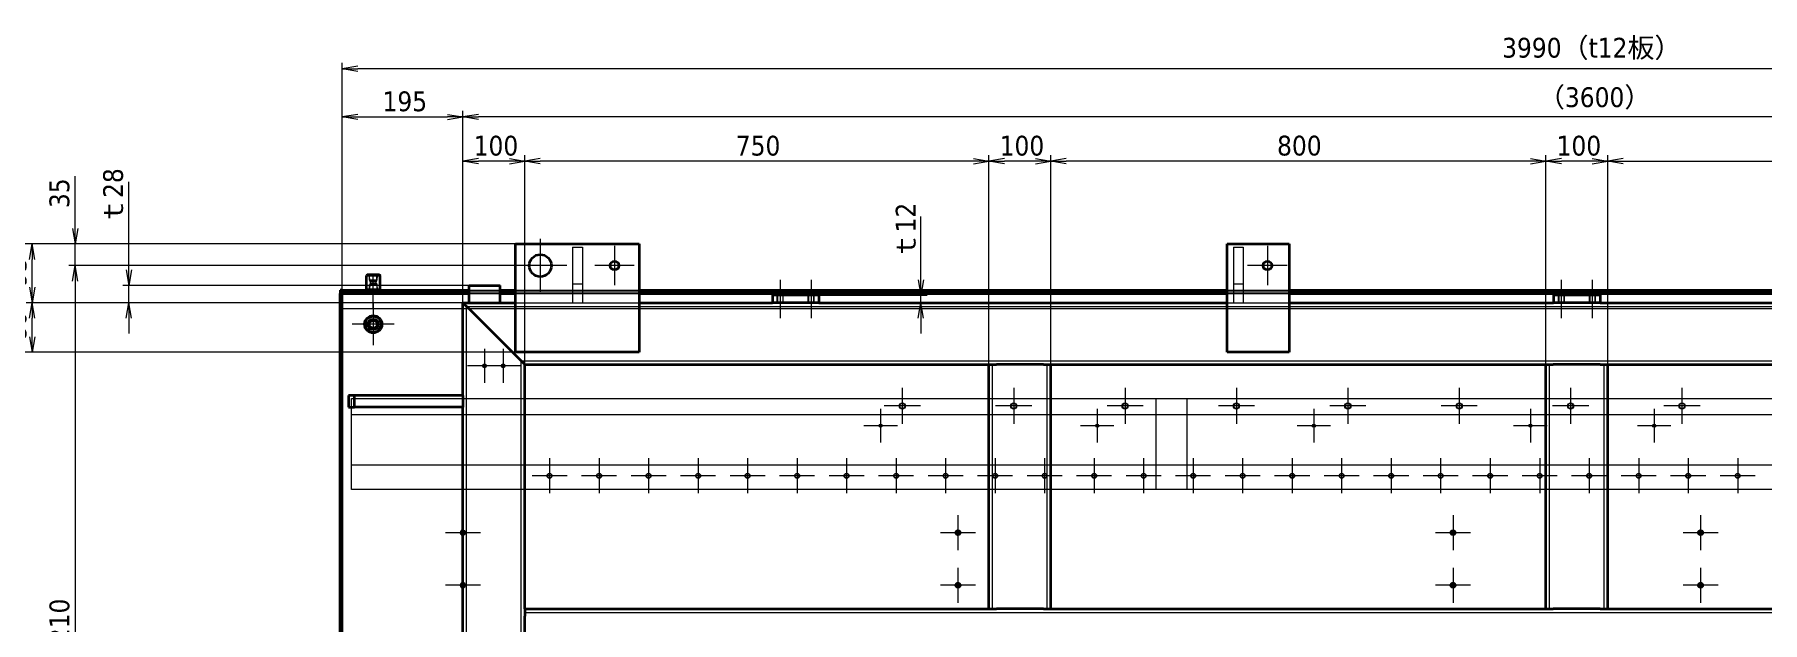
# Model space of a CAD drawing. Header units: millimetres. Extents: x -570 to 8410, y -405 to 5940.
# Drawn here: x 974 to 3766, y 1486 to 2437 of the extents above; entities that cross this region are included whole.
import ezdxf

# ---------------------------------------------------------------- set-up
doc = ezdxf.new("R2010")
doc.units = ezdxf.units.MM
doc.header["$LTSCALE"] = 10
for name, color, linetype, lineweight in [('Center Mark (ISO)', 7, 'Continuous', 5), ('Centerline (ISO)', 7, 'Continuous', 5), ('Dimension (ISO)', 7, 'Continuous', 25), ('Hidden (ISO)', 7, 'Continuous', 5), ('Visible (ISO)', 7, 'Continuous', 35), ('Visible Narrow (ISO)', 7, 'Continuous', 5)]:
    doc.layers.add(name, color=color, linetype=linetype, lineweight=lineweight)
doc.styles.add('Note Text (JIS)', font='tahoma.ttf')
doc.dimstyles.new('Default (JIS)', dxfattribs={"dimscale": 10, "dimtxt": 3.2, "dimasz": 2.5, "dimexe": 1, "dimexo": 0, "dimgap": 0.8, "dimtad": 1, "dimrnd": 1e-08, "dimdsep": 46, "dimtxsty": 'Note Text (JIS)', "dimblk": 'OPEN', "dimcen": 0.09, "dimdle": 10, "dimclrd": 7, "dimclre": 7, "dimclrt": 256, "dimadec": 0, "dimazin": 2, "dimtfac": 0.78125, "dimtmove": 0, "dimatfit": 3, "dimldrblk": 'OPEN', "dimfxl": 1, "dimtolj": 1, "dimtzin": 0, "dimlwd": 0, "dimlwe": 0, "dimarcsym": 0})

# ---------------------------------------------------------------- blocks, each defined once
blk = doc.blocks.new('_Open')
at = {"color": 0, "linetype": 'ByBlock', "lineweight": -2}
for p, q in [((-1, 0.17), (0, 0)), ((-1, -0.17), (0, 0)), ((0, 0), (-1, 0))]:
    blk.add_line(p, q, dxfattribs=at)
blk = doc.blocks.new('*D110')
at = {"layer": 'Defpoints', "color": 0, "linetype": 'Continuous', "transparency": 16777216}
for p in [(1666.5, 2303.3), (1666.5, 2002.9), (5266.5, 2002.9)]:
    blk.add_point(p, dxfattribs=at)
at = {"layer": 'Dimension (ISO)', "color": 7, "linetype": 'Continuous', "lineweight": 0, "transparency": 16777216}
for p, q in [((1666.5, 2002.9), (1666.5, 2313.3)), ((5241.5, 2303.3), (1691.5, 2303.3)), ((5266.5, 2002.9), (5266.5, 2313.3))]:
    blk.add_line(p, q, dxfattribs=at)
at = {"layer": 'Dimension (ISO)', "color": 7, "linetype": 'Continuous', "lineweight": 0, "transparency": 16777216, "xscale": 25, "yscale": 25, "zscale": 25, "rotation": 180}
blk.add_blockref('_Open', (1666.5, 2303.3), dxfattribs=at)
at = {"layer": 'Dimension (ISO)', "color": 7, "linetype": 'Continuous', "lineweight": 0, "transparency": 16777216, "xscale": 25, "yscale": 25, "zscale": 25}
blk.add_blockref('_Open', (5266.5, 2303.3), dxfattribs=at)
at = {"layer": 'Dimension (ISO)', "linetype": 'Continuous', "lineweight": 5, "transparency": 16777216, "insert": (3403.6, 2351.3), "char_height": 32, "attachment_point": 1, "style": 'Note Text (JIS)'}
blk.add_mtext('\\A1;\\fTahoma|b0|i0;（3600）', dxfattribs=at)
blk = doc.blocks.new('*D111')
at = {"layer": 'Defpoints', "color": 0, "linetype": 'Continuous', "transparency": 16777216}
for p in [(1471.5, 2381.1), (1471.5, 2017.9), (5461.5, 2017.9)]:
    blk.add_point(p, dxfattribs=at)
at = {"layer": 'Dimension (ISO)', "color": 7, "linetype": 'Continuous', "lineweight": 0, "transparency": 16777216}
for p, q in [((1471.5, 2017.9), (1471.5, 2391.1)), ((5436.5, 2381.1), (1496.5, 2381.1)), ((5461.5, 2017.9), (5461.5, 2391.1))]:
    blk.add_line(p, q, dxfattribs=at)
at = {"layer": 'Dimension (ISO)', "color": 7, "linetype": 'Continuous', "lineweight": 0, "transparency": 16777216, "xscale": 25, "yscale": 25, "zscale": 25, "rotation": 180}
blk.add_blockref('_Open', (1471.5, 2381.1), dxfattribs=at)
at = {"layer": 'Dimension (ISO)', "color": 7, "linetype": 'Continuous', "lineweight": 0, "transparency": 16777216, "xscale": 25, "yscale": 25, "zscale": 25}
blk.add_blockref('_Open', (5461.5, 2381.1), dxfattribs=at)
at = {"layer": 'Dimension (ISO)', "linetype": 'Continuous', "lineweight": 5, "transparency": 16777216, "insert": (3345.8, 2431.3), "char_height": 32, "attachment_point": 1, "style": 'Note Text (JIS)'}
blk.add_mtext('\\A1;\\fTahoma|b0|i0;3990（t12板）', dxfattribs=at)
blk = doc.blocks.new('*D112')
at = {"layer": 'Defpoints', "color": 0, "linetype": 'Continuous', "transparency": 16777216}
for p in [(1666.5, 2303.3), (1471.5, 2017.9), (1666.5, 2002.9)]:
    blk.add_point(p, dxfattribs=at)
at = {"layer": 'Dimension (ISO)', "color": 7, "linetype": 'Continuous', "lineweight": 0, "transparency": 16777216}
for p, q in [((1471.5, 2017.9), (1471.5, 2313.3)), ((1496.5, 2303.3), (1641.5, 2303.3)), ((1666.5, 2002.9), (1666.5, 2313.3))]:
    blk.add_line(p, q, dxfattribs=at)
at = {"layer": 'Dimension (ISO)', "color": 7, "linetype": 'Continuous', "lineweight": 0, "transparency": 16777216, "xscale": 25, "yscale": 25, "zscale": 25, "rotation": 180}
blk.add_blockref('_Open', (1471.5, 2303.3), dxfattribs=at)
at = {"layer": 'Dimension (ISO)', "color": 7, "linetype": 'Continuous', "lineweight": 0, "transparency": 16777216, "xscale": 25, "yscale": 25, "zscale": 25}
blk.add_blockref('_Open', (1666.5, 2303.3), dxfattribs=at)
at = {"layer": 'Dimension (ISO)', "linetype": 'Continuous', "lineweight": 5, "transparency": 16777216, "insert": (1536.5, 2344.6), "char_height": 32, "attachment_point": 1, "style": 'Note Text (JIS)'}
blk.add_mtext('\\A1;195', dxfattribs=at)
blk = doc.blocks.new('*D113')
at = {"layer": 'Defpoints', "color": 0, "linetype": 'Continuous', "transparency": 16777216}
for p in [(3416.5, 2231.6), (3416.5, 1902.9), (3516.5, 1902.9)]:
    blk.add_point(p, dxfattribs=at)
at = {"layer": 'Dimension (ISO)', "color": 7, "linetype": 'Continuous', "lineweight": 0, "transparency": 16777216}
for p, q in [((3416.5, 1902.9), (3416.5, 2241.6)), ((3516.5, 1902.9), (3516.5, 2241.6)), ((3491.5, 2231.6), (3441.5, 2231.6))]:
    blk.add_line(p, q, dxfattribs=at)
at = {"layer": 'Dimension (ISO)', "color": 7, "linetype": 'Continuous', "lineweight": 0, "transparency": 16777216, "xscale": 25, "yscale": 25, "zscale": 25, "rotation": 180}
blk.add_blockref('_Open', (3416.5, 2231.6), dxfattribs=at)
at = {"layer": 'Dimension (ISO)', "color": 7, "linetype": 'Continuous', "lineweight": 0, "transparency": 16777216, "xscale": 25, "yscale": 25, "zscale": 25}
blk.add_blockref('_Open', (3516.5, 2231.6), dxfattribs=at)
at = {"layer": 'Dimension (ISO)', "linetype": 'Continuous', "lineweight": 5, "transparency": 16777216, "insert": (3433.8, 2272.9), "char_height": 32, "attachment_point": 1, "style": 'Note Text (JIS)'}
blk.add_mtext('\\A1;100', dxfattribs=at)
blk = doc.blocks.new('*D114')
at = {"layer": 'Defpoints', "color": 0, "linetype": 'Continuous', "transparency": 16777216}
for p in [(4316.5, 2231.6), (3516.5, 1902.9), (4316.5, 1902.9)]:
    blk.add_point(p, dxfattribs=at)
at = {"layer": 'Dimension (ISO)', "color": 7, "linetype": 'Continuous', "lineweight": 0, "transparency": 16777216}
for p, q in [((3516.5, 1902.9), (3516.5, 2241.6)), ((4316.5, 1902.9), (4316.5, 2241.6)), ((3541.5, 2231.6), (4291.5, 2231.6))]:
    blk.add_line(p, q, dxfattribs=at)
at = {"layer": 'Dimension (ISO)', "color": 7, "linetype": 'Continuous', "lineweight": 0, "transparency": 16777216, "xscale": 25, "yscale": 25, "zscale": 25, "rotation": 180}
blk.add_blockref('_Open', (3516.5, 2231.6), dxfattribs=at)
at = {"layer": 'Dimension (ISO)', "color": 7, "linetype": 'Continuous', "lineweight": 0, "transparency": 16777216, "xscale": 25, "yscale": 25, "zscale": 25}
blk.add_blockref('_Open', (4316.5, 2231.6), dxfattribs=at)
at = {"layer": 'Dimension (ISO)', "linetype": 'Continuous', "lineweight": 5, "transparency": 16777216, "insert": (3882.1, 2273), "char_height": 32, "attachment_point": 1, "style": 'Note Text (JIS)'}
blk.add_mtext('\\A1;800', dxfattribs=at)
blk = doc.blocks.new('*D118')
at = {"layer": 'Defpoints', "color": 0, "linetype": 'Continuous', "transparency": 16777216}
for p in [(2616.5, 2231.6), (2616.5, 1902.9), (3416.5, 1902.9)]:
    blk.add_point(p, dxfattribs=at)
at = {"layer": 'Dimension (ISO)', "color": 7, "linetype": 'Continuous', "lineweight": 0, "transparency": 16777216}
for p, q in [((2616.5, 1902.9), (2616.5, 2241.6)), ((3416.5, 1902.9), (3416.5, 2241.6)), ((3391.5, 2231.6), (2641.5, 2231.6))]:
    blk.add_line(p, q, dxfattribs=at)
at = {"layer": 'Dimension (ISO)', "color": 7, "linetype": 'Continuous', "lineweight": 0, "transparency": 16777216, "xscale": 25, "yscale": 25, "zscale": 25, "rotation": 180}
blk.add_blockref('_Open', (2616.5, 2231.6), dxfattribs=at)
at = {"layer": 'Dimension (ISO)', "color": 7, "linetype": 'Continuous', "lineweight": 0, "transparency": 16777216, "xscale": 25, "yscale": 25, "zscale": 25}
blk.add_blockref('_Open', (3416.5, 2231.6), dxfattribs=at)
at = {"layer": 'Dimension (ISO)', "linetype": 'Continuous', "lineweight": 5, "transparency": 16777216, "insert": (2982.1, 2273), "char_height": 32, "attachment_point": 1, "style": 'Note Text (JIS)'}
blk.add_mtext('\\A1;800', dxfattribs=at)
blk = doc.blocks.new('*D119')
at = {"layer": 'Defpoints', "color": 0, "linetype": 'Continuous', "transparency": 16777216}
for p in [(2516.5, 2231.6), (2516.5, 1902.9), (2616.5, 1902.9)]:
    blk.add_point(p, dxfattribs=at)
at = {"layer": 'Dimension (ISO)', "color": 7, "linetype": 'Continuous', "lineweight": 0, "transparency": 16777216}
for p, q in [((2516.5, 1902.9), (2516.5, 2241.6)), ((2616.5, 1902.9), (2616.5, 2241.6)), ((2591.5, 2231.6), (2541.5, 2231.6))]:
    blk.add_line(p, q, dxfattribs=at)
at = {"layer": 'Dimension (ISO)', "color": 7, "linetype": 'Continuous', "lineweight": 0, "transparency": 16777216, "xscale": 25, "yscale": 25, "zscale": 25, "rotation": 180}
blk.add_blockref('_Open', (2516.5, 2231.6), dxfattribs=at)
at = {"layer": 'Dimension (ISO)', "color": 7, "linetype": 'Continuous', "lineweight": 0, "transparency": 16777216, "xscale": 25, "yscale": 25, "zscale": 25}
blk.add_blockref('_Open', (2616.5, 2231.6), dxfattribs=at)
at = {"layer": 'Dimension (ISO)', "linetype": 'Continuous', "lineweight": 5, "transparency": 16777216, "insert": (2533.8, 2272.9), "char_height": 32, "attachment_point": 1, "style": 'Note Text (JIS)'}
blk.add_mtext('\\A1;100', dxfattribs=at)
blk = doc.blocks.new('*D120')
at = {"layer": 'Defpoints', "color": 0, "linetype": 'Continuous', "transparency": 16777216}
for p in [(1766.5, 2231.6), (1766.5, 1902.9), (2516.5, 1902.9)]:
    blk.add_point(p, dxfattribs=at)
at = {"layer": 'Dimension (ISO)', "color": 7, "linetype": 'Continuous', "lineweight": 0, "transparency": 16777216}
for p, q in [((1766.5, 1902.9), (1766.5, 2241.6)), ((2516.5, 1902.9), (2516.5, 2241.6)), ((2491.5, 2231.6), (1791.5, 2231.6))]:
    blk.add_line(p, q, dxfattribs=at)
at = {"layer": 'Dimension (ISO)', "color": 7, "linetype": 'Continuous', "lineweight": 0, "transparency": 16777216, "xscale": 25, "yscale": 25, "zscale": 25, "rotation": 180}
blk.add_blockref('_Open', (1766.5, 2231.6), dxfattribs=at)
at = {"layer": 'Dimension (ISO)', "color": 7, "linetype": 'Continuous', "lineweight": 0, "transparency": 16777216, "xscale": 25, "yscale": 25, "zscale": 25}
blk.add_blockref('_Open', (2516.5, 2231.6), dxfattribs=at)
at = {"layer": 'Dimension (ISO)', "linetype": 'Continuous', "lineweight": 5, "transparency": 16777216, "insert": (2107.4, 2272.9), "char_height": 32, "attachment_point": 1, "style": 'Note Text (JIS)'}
blk.add_mtext('\\A1;750', dxfattribs=at)
blk = doc.blocks.new('*D121')
at = {"layer": 'Defpoints', "color": 0, "linetype": 'Continuous', "transparency": 16777216}
for p in [(1666.5, 2231.6), (1666.5, 2002.9), (1766.5, 1902.9)]:
    blk.add_point(p, dxfattribs=at)
at = {"layer": 'Dimension (ISO)', "color": 7, "linetype": 'Continuous', "lineweight": 0, "transparency": 16777216}
for p, q in [((1666.5, 2002.9), (1666.5, 2241.6)), ((1766.5, 1902.9), (1766.5, 2241.6)), ((1741.5, 2231.6), (1691.5, 2231.6))]:
    blk.add_line(p, q, dxfattribs=at)
at = {"layer": 'Dimension (ISO)', "color": 7, "linetype": 'Continuous', "lineweight": 0, "transparency": 16777216, "xscale": 25, "yscale": 25, "zscale": 25, "rotation": 180}
blk.add_blockref('_Open', (1666.5, 2231.6), dxfattribs=at)
at = {"layer": 'Dimension (ISO)', "color": 7, "linetype": 'Continuous', "lineweight": 0, "transparency": 16777216, "xscale": 25, "yscale": 25, "zscale": 25}
blk.add_blockref('_Open', (1766.5, 2231.6), dxfattribs=at)
at = {"layer": 'Dimension (ISO)', "linetype": 'Continuous', "lineweight": 5, "transparency": 16777216, "insert": (1683.8, 2272.9), "char_height": 32, "attachment_point": 1, "style": 'Note Text (JIS)'}
blk.add_mtext('\\A1;100', dxfattribs=at)
blk = doc.blocks.new('*D131')
at = {"layer": 'Defpoints', "color": 0, "linetype": 'Continuous', "transparency": 16777216}
for p in [(891.5, 2097.9), (1751.5, 2097.9), (1751.5, 1922.9)]:
    blk.add_point(p, dxfattribs=at)
at = {"layer": 'Dimension (ISO)', "color": 7, "linetype": 'Continuous', "lineweight": 0, "transparency": 16777216}
for p, q in [((1751.5, 2097.9), (881.5, 2097.9)), ((891.5, 1947.9), (891.5, 2072.9)), ((1751.5, 1922.9), (881.5, 1922.9))]:
    blk.add_line(p, q, dxfattribs=at)
at = {"layer": 'Dimension (ISO)', "color": 7, "linetype": 'Continuous', "lineweight": 0, "transparency": 16777216, "xscale": 25, "yscale": 25, "zscale": 25}
for p, rotation in [((891.5, 2097.9), 90), ((891.5, 1922.9), 270)]:
    blk.add_blockref('_Open', p, dxfattribs=dict(at, rotation=rotation))
at = {"layer": 'Dimension (ISO)', "linetype": 'Continuous', "lineweight": 5, "transparency": 16777216, "insert": (850.7, 1978), "char_height": 32, "attachment_point": 1, "rotation": 90, "style": 'Note Text (JIS)'}
blk.add_mtext('\\A1;175', dxfattribs=at)
blk = doc.blocks.new('*D133')
at = {"layer": 'Defpoints', "color": 0, "linetype": 'Continuous', "transparency": 16777216}
for p in [(1751.5, 1922.9), (891.5, 992.9), (1751.5, 992.9)]:
    blk.add_point(p, dxfattribs=at)
at = {"layer": 'Dimension (ISO)', "color": 7, "linetype": 'Continuous', "lineweight": 0, "transparency": 16777216}
for p, q in [((1751.5, 1922.9), (881.5, 1922.9)), ((891.5, 1897.9), (891.5, 1017.9)), ((1751.5, 992.9), (881.5, 992.9))]:
    blk.add_line(p, q, dxfattribs=at)
at = {"layer": 'Dimension (ISO)', "color": 7, "linetype": 'Continuous', "lineweight": 0, "transparency": 16777216, "xscale": 25, "yscale": 25, "zscale": 25}
for p, rotation in [((891.5, 1922.9), 90), ((891.5, 992.9), 270)]:
    blk.add_blockref('_Open', p, dxfattribs=dict(at, rotation=rotation))
at = {"layer": 'Dimension (ISO)', "linetype": 'Continuous', "lineweight": 5, "transparency": 16777216, "insert": (850.1, 1438.5), "char_height": 32, "attachment_point": 1, "rotation": 90, "style": 'Note Text (JIS)'}
blk.add_mtext('\\A1;930', dxfattribs=at)
blk = doc.blocks.new('*D134')
at = {"layer": 'Defpoints', "color": 0, "linetype": 'Continuous', "transparency": 16777216}
for p in [(970.4, 2097.9), (1751.5, 2097.9), (1666.5, 2002.9)]:
    blk.add_point(p, dxfattribs=at)
at = {"layer": 'Dimension (ISO)', "color": 7, "linetype": 'Continuous', "lineweight": 0, "transparency": 16777216}
for p, q in [((1751.5, 2097.9), (960.4, 2097.9)), ((970.4, 2027.9), (970.4, 2072.9)), ((1666.5, 2002.9), (960.4, 2002.9))]:
    blk.add_line(p, q, dxfattribs=at)
at = {"layer": 'Dimension (ISO)', "color": 7, "linetype": 'Continuous', "lineweight": 0, "transparency": 16777216, "xscale": 25, "yscale": 25, "zscale": 25}
for p, rotation in [((970.4, 2097.9), 90), ((970.4, 2002.9), 270)]:
    blk.add_blockref('_Open', p, dxfattribs=dict(at, rotation=rotation))
at = {"layer": 'Dimension (ISO)', "linetype": 'Continuous', "lineweight": 5, "transparency": 16777216, "insert": (929, 2028.3), "char_height": 32, "attachment_point": 1, "rotation": 90, "style": 'Note Text (JIS)'}
blk.add_mtext('\\A1;95', dxfattribs=at)
blk = doc.blocks.new('*D135')
at = {"layer": 'Defpoints', "color": 0, "linetype": 'Continuous', "transparency": 16777216}
for p in [(970.4, 2002.9), (1666.5, 2002.9), (1751.5, 1922.9)]:
    blk.add_point(p, dxfattribs=at)
at = {"layer": 'Dimension (ISO)', "color": 7, "linetype": 'Continuous', "lineweight": 0, "transparency": 16777216}
for p, q in [((1666.5, 2002.9), (960.4, 2002.9)), ((970.4, 1947.9), (970.4, 1977.9)), ((1751.5, 1922.9), (960.4, 1922.9))]:
    blk.add_line(p, q, dxfattribs=at)
at = {"layer": 'Dimension (ISO)', "color": 7, "linetype": 'Continuous', "lineweight": 0, "transparency": 16777216, "xscale": 25, "yscale": 25, "zscale": 25}
for p, rotation in [((970.4, 2002.9), 90), ((970.4, 1922.9), 270)]:
    blk.add_blockref('_Open', p, dxfattribs=dict(at, rotation=rotation))
at = {"layer": 'Dimension (ISO)', "linetype": 'Continuous', "lineweight": 5, "transparency": 16777216, "insert": (928.9, 1940.6), "char_height": 32, "attachment_point": 1, "rotation": 90, "style": 'Note Text (JIS)'}
blk.add_mtext('\\A1;80', dxfattribs=at)
blk = doc.blocks.new('*D136')
at = {"layer": 'Defpoints', "color": 0, "linetype": 'Continuous', "transparency": 16777216}
for p in [(1039.7, 2097.9), (1751.5, 2097.9), (1748.5, 2062.9)]:
    blk.add_point(p, dxfattribs=at)
at = {"layer": 'Dimension (ISO)', "color": 7, "linetype": 'Continuous', "lineweight": 0, "transparency": 16777216}
for p, q in [((1039.7, 2122.9), (1039.7, 2207.6)), ((1751.5, 2097.9), (1029.7, 2097.9)), ((1039.7, 2062.9), (1039.7, 2097.9)), ((1748.5, 2062.9), (1029.7, 2062.9)), ((1039.7, 2037.9), (1039.7, 2012.9))]:
    blk.add_line(p, q, dxfattribs=at)
at = {"layer": 'Dimension (ISO)', "color": 7, "linetype": 'Continuous', "lineweight": 0, "transparency": 16777216, "xscale": 25, "yscale": 25, "zscale": 25}
for p, rotation in [((1039.7, 2097.9), 270), ((1039.7, 2062.9), 90)]:
    blk.add_blockref('_Open', p, dxfattribs=dict(at, rotation=rotation))
at = {"layer": 'Dimension (ISO)', "linetype": 'Continuous', "lineweight": 5, "transparency": 16777216, "insert": (998.3, 2155.9), "char_height": 32, "attachment_point": 1, "rotation": 90, "style": 'Note Text (JIS)'}
blk.add_mtext('\\A1;35', dxfattribs=at)
blk = doc.blocks.new('*D137')
at = {"layer": 'Defpoints', "color": 0, "linetype": 'Continuous', "transparency": 16777216}
for p in [(1748.5, 2062.9), (1039.7, 852.9), (1748.5, 852.9)]:
    blk.add_point(p, dxfattribs=at)
at = {"layer": 'Dimension (ISO)', "color": 7, "linetype": 'Continuous', "lineweight": 0, "transparency": 16777216}
for p, q in [((1748.5, 2062.9), (1029.7, 2062.9)), ((1039.7, 2037.9), (1039.7, 877.9)), ((1748.5, 852.9), (1029.7, 852.9))]:
    blk.add_line(p, q, dxfattribs=at)
at = {"layer": 'Dimension (ISO)', "color": 7, "linetype": 'Continuous', "lineweight": 0, "transparency": 16777216, "xscale": 25, "yscale": 25, "zscale": 25}
for p, rotation in [((1039.7, 2062.9), 90), ((1039.7, 852.9), 270)]:
    blk.add_blockref('_Open', p, dxfattribs=dict(at, rotation=rotation))
at = {"layer": 'Dimension (ISO)', "linetype": 'Continuous', "lineweight": 5, "transparency": 16777216, "insert": (998.3, 1428.2), "char_height": 32, "attachment_point": 1, "rotation": 90, "style": 'Note Text (JIS)'}
blk.add_mtext('\\A1;1210', dxfattribs=at)
blk = doc.blocks.new('*D142')
at = {"layer": 'Defpoints', "color": 0, "linetype": 'Continuous', "transparency": 16777216}
for p in [(1676.5, 2030.9), (1126.6, 2002.9), (1666.5, 2002.9)]:
    blk.add_point(p, dxfattribs=at)
at = {"layer": 'Dimension (ISO)', "color": 7, "linetype": 'Continuous', "lineweight": 0, "transparency": 16777216}
for p, q in [((1126.6, 2055.9), (1126.6, 2198.3)), ((1676.5, 2030.9), (1116.6, 2030.9)), ((1126.6, 2002.9), (1126.6, 2030.9)), ((1666.5, 2002.9), (1116.6, 2002.9)), ((1126.6, 1977.9), (1126.6, 1952.9))]:
    blk.add_line(p, q, dxfattribs=at)
at = {"layer": 'Dimension (ISO)', "color": 7, "linetype": 'Continuous', "lineweight": 0, "transparency": 16777216, "xscale": 25, "yscale": 25, "zscale": 25}
for p, rotation in [((1126.6, 2030.9), 270), ((1126.6, 2002.9), 90)]:
    blk.add_blockref('_Open', p, dxfattribs=dict(at, rotation=rotation))
at = {"layer": 'Dimension (ISO)', "linetype": 'Continuous', "lineweight": 5, "transparency": 16777216, "insert": (1085.1, 2128.7), "char_height": 32, "attachment_point": 1, "rotation": 90, "style": 'Note Text (JIS)'}
blk.add_mtext('\\A1;\\fTahoma|b0|i0;ｔ28', dxfattribs=at)
blk = doc.blocks.new('*D159')
at = {"layer": 'Defpoints', "color": 0, "linetype": 'Continuous', "transparency": 16777216}
for p in [(2241.5, 2014.9), (2406.6, 2002.9), (2406.6, 2002.9)]:
    blk.add_point(p, dxfattribs=at)
at = {"layer": 'Dimension (ISO)', "color": 7, "linetype": 'Continuous', "lineweight": 0, "transparency": 16777216}
for p, q in [((2406.6, 2039.9), (2406.6, 2142.1)), ((2241.5, 2014.9), (2416.6, 2014.9)), ((2406.6, 2002.9), (2406.6, 2014.9)), ((2406.6, 1977.9), (2406.6, 1952.9))]:
    blk.add_line(p, q, dxfattribs=at)
at = {"layer": 'Dimension (ISO)', "color": 7, "linetype": 'Continuous', "lineweight": 0, "transparency": 16777216, "xscale": 25, "yscale": 25, "zscale": 25}
for p, rotation in [((2406.6, 2014.9), 270), ((2406.6, 2002.9), 90)]:
    blk.add_blockref('_Open', p, dxfattribs=dict(at, rotation=rotation))
at = {"layer": 'Dimension (ISO)', "linetype": 'Continuous', "lineweight": 5, "transparency": 16777216, "insert": (2365.9, 2072.9), "char_height": 32, "attachment_point": 1, "rotation": 90, "style": 'Note Text (JIS)'}
blk.add_mtext('\\A1;\\fTahoma|b0|i0;ｔ12', dxfattribs=at)

msp = doc.modelspace()

# ---------------------------------------------------------------- linework, layer by layer
at = {"layer": 'Center Mark (ISO)', "linetype": 'Continuous'}
for p, q in [((1791.481, 2105.937), (1791.481, 2019.937)), ((1911.481, 2094.854), (1911.481, 2031.019)), ((2966.481, 2094.854), (2966.481, 2031.019)), ((1834.481, 2062.937), (1748.481, 2062.937)), ((1943.398, 2062.937), (1879.563, 2062.937)), ((2998.398, 2062.937), (2934.563, 2062.937)), ((1521.481, 2001.937), (1521.481, 1933.937)), ((1555.481, 1967.937), (1487.481, 1967.937)), ((1701.481, 1928.395), (1701.481, 1873.478)), ((1731.481, 1928.395), (1731.481, 1873.478)), ((1728.939, 1900.937), (1674.022, 1900.937)), ((1758.939, 1900.937), (1704.022, 1900.937)), ((2376.481, 1865.125), (2376.481, 1806.749)), ((2556.481, 1865.125), (2556.481, 1806.749)), ((2736.481, 1865.125), (2736.481, 1806.749)), ((2916.481, 1865.125), (2916.481, 1806.749)), ((3096.481, 1865.125), (3096.481, 1806.749)), ((3276.481, 1865.125), (3276.481, 1806.749)), ((3456.481, 1865.125), (3456.481, 1806.749)), ((3636.481, 1865.125), (3636.481, 1806.749)), ((2341.481, 1831.004), (2341.481, 1776.87)), ((2405.669, 1835.937), (2347.293, 1835.937)), ((2585.669, 1835.937), (2527.293, 1835.937)), ((2691.481, 1831.004), (2691.481, 1776.87)), ((2765.669, 1835.937), (2707.293, 1835.937)), ((2945.669, 1835.937), (2887.293, 1835.937)), ((3041.481, 1831.004), (3041.481, 1776.87)), ((3125.669, 1835.937), (3067.293, 1835.937)), ((3305.669, 1835.937), (3247.293, 1835.937)), ((3391.481, 1831.004), (3391.481, 1776.87)), ((3485.669, 1835.937), (3427.293, 1835.937)), ((3591.481, 1831.004), (3591.481, 1776.87)), ((3665.669, 1835.937), (3607.293, 1835.937)), ((2368.548, 1803.937), (2314.414, 1803.937)), ((2718.548, 1803.937), (2664.414, 1803.937)), ((3068.548, 1803.937), (3014.414, 1803.937)), ((3418.548, 1803.937), (3364.414, 1803.937)), ((3618.548, 1803.937), (3564.414, 1803.937)), ((1806.481, 1751.26), (1806.481, 1694.613)), ((1886.481, 1751.26), (1886.481, 1694.613)), ((1966.481, 1751.26), (1966.481, 1694.613)), ((2046.481, 1751.26), (2046.481, 1694.613)), ((2126.481, 1751.26), (2126.481, 1694.613)), ((2206.481, 1751.26), (2206.481, 1694.613)), ((2286.481, 1751.26), (2286.481, 1694.613)), ((2366.481, 1751.26), (2366.481, 1694.613)), ((2446.481, 1751.26), (2446.481, 1694.613)), ((2526.481, 1751.26), (2526.481, 1694.613)), ((2606.481, 1751.26), (2606.481, 1694.613)), ((2686.481, 1751.26), (2686.481, 1694.613)), ((2766.481, 1751.26), (2766.481, 1694.613)), ((2846.481, 1751.26), (2846.481, 1694.613)), ((2926.481, 1751.26), (2926.481, 1694.613)), ((3006.481, 1751.26), (3006.481, 1694.613)), ((3086.481, 1751.26), (3086.481, 1694.613)), ((3166.481, 1751.26), (3166.481, 1694.613)), ((3246.481, 1751.26), (3246.481, 1694.613)), ((3326.481, 1751.26), (3326.481, 1694.613)), ((3406.481, 1751.26), (3406.481, 1694.613)), ((3486.481, 1751.26), (3486.481, 1694.613)), ((3566.481, 1751.26), (3566.481, 1694.613)), ((3646.481, 1751.26), (3646.481, 1694.613)), ((3726.481, 1751.26), (3726.481, 1694.613)), ((1834.804, 1722.937), (1778.157, 1722.937)), ((1914.804, 1722.937), (1858.157, 1722.937)), ((1994.804, 1722.937), (1938.157, 1722.937)), ((2074.804, 1722.937), (2018.157, 1722.937)), ((2154.804, 1722.937), (2098.157, 1722.937)), ((2234.804, 1722.937), (2178.157, 1722.937)), ((2314.804, 1722.937), (2258.157, 1722.937)), ((2394.804, 1722.937), (2338.157, 1722.937)), ((2474.804, 1722.937), (2418.157, 1722.937)), ((2554.804, 1722.937), (2498.157, 1722.937)), ((2634.804, 1722.937), (2578.157, 1722.937)), ((2714.804, 1722.937), (2658.157, 1722.937)), ((2794.804, 1722.937), (2738.157, 1722.937)), ((2874.804, 1722.937), (2818.157, 1722.937)), ((2954.804, 1722.937), (2898.157, 1722.937)), ((3034.804, 1722.937), (2978.157, 1722.937)), ((3114.804, 1722.937), (3058.157, 1722.937)), ((3194.804, 1722.937), (3138.157, 1722.937)), ((3274.804, 1722.937), (3218.157, 1722.937)), ((3354.804, 1722.937), (3298.157, 1722.937)), ((3434.804, 1722.937), (3378.157, 1722.937)), ((3514.804, 1722.937), (3458.157, 1722.937)), ((3594.804, 1722.937), (3538.157, 1722.937)), ((3674.804, 1722.937), (3618.157, 1722.937)), ((3754.804, 1722.937), (3698.157, 1722.937)), ((1666.481, 1659.26), (1666.481, 1602.613)), ((2466.481, 1659.26), (2466.481, 1602.613)), ((3266.481, 1659.26), (3266.481, 1602.613)), ((3666.481, 1659.26), (3666.481, 1602.613)), ((3666.481, 1659.26), (3666.481, 1602.613)), ((1694.804, 1630.937), (1638.157, 1630.937)), ((2494.804, 1630.937), (2438.157, 1630.937)), ((3294.804, 1630.937), (3238.157, 1630.937)), ((3694.804, 1630.937), (3638.157, 1630.937)), ((3694.804, 1630.937), (3638.157, 1630.937)), ((1666.481, 1574.26), (1666.481, 1517.613)), ((2466.481, 1574.26), (2466.481, 1517.613)), ((3266.481, 1574.26), (3266.481, 1517.613)), ((3666.481, 1574.26), (3666.481, 1517.613)), ((3666.481, 1574.26), (3666.481, 1517.613)), ((1694.804, 1545.937), (1638.157, 1545.937)), ((2494.804, 1545.937), (2438.157, 1545.937)), ((3294.804, 1545.937), (3238.157, 1545.937)), ((3694.804, 1545.937), (3638.157, 1545.937)), ((3694.804, 1545.937), (3638.157, 1545.937))]:
    msp.add_line(p, q, dxfattribs=at)
at = {"layer": 'Centerline (ISO)', "linetype": 'Continuous'}
for p, q in [((1521.481, 1994.737), (1521.481, 2047.937)), ((2178.981, 2039.937), (2178.981, 1977.937)), ((2228.981, 2039.937), (2228.981, 1977.937)), ((3441.481, 2039.937), (3441.481, 1977.937)), ((3491.481, 2039.937), (3491.481, 1977.937))]:
    msp.add_line(p, q, dxfattribs=at)
at = {"layer": 'Hidden (ISO)'}
for p, q in [((1843.481, 2092.937), (1843.481, 2002.937)), ((1843.481, 2092.937), (1859.481, 2092.937)), ((1859.481, 2092.937), (1859.481, 2002.937)), ((2911.481, 2092.937), (2911.481, 2002.937)), ((2911.481, 2092.937), (2927.481, 2092.937)), ((2927.481, 2092.937), (2927.481, 2002.937)), ((1515.599, 2047.053), (1514.715, 2047.937)), ((1514.742, 2047.053), (1514.988, 2039.183)), ((1527.974, 2039.183), (1514.988, 2039.183)), ((1527.363, 2047.053), (1515.599, 2047.053)), ((1515.893, 2037.62), (1515.599, 2047.053)), ((1527.069, 2037.62), (1527.363, 2047.053)), ((1527.363, 2047.053), (1528.247, 2047.937)), ((1527.974, 2039.183), (1528.22, 2047.053)), ((5461.481, 2019.737), (1471.481, 2019.737)), ((1515.599, 2023.82), (1514.715, 2022.937)), ((1514.988, 2031.691), (1514.742, 2023.82)), ((1514.988, 2031.691), (1527.974, 2031.691)), ((1515.893, 2033.254), (1515.599, 2023.82)), ((1527.363, 2023.82), (1515.599, 2023.82)), ((1527.069, 2037.62), (1515.893, 2037.62)), ((1516.881, 2037.049), (1515.893, 2037.62)), ((1516.881, 2033.825), (1515.893, 2033.254)), ((1527.069, 2033.254), (1515.893, 2033.254)), ((1516.881, 2037.049), (1526.081, 2037.049)), ((1516.881, 2033.825), (1516.881, 2037.049)), ((1526.081, 2033.825), (1516.881, 2033.825)), ((1517.481, 2019.737), (1517.481, 2022.937)), ((1525.481, 2019.737), (1525.481, 2022.937)), ((1526.081, 2037.049), (1527.069, 2037.62)), ((1526.081, 2033.825), (1526.081, 2037.049)), ((1526.081, 2033.825), (1527.069, 2033.254)), ((1527.069, 2033.254), (1527.363, 2023.82)), ((1527.363, 2023.82), (1528.247, 2022.937)), ((1528.22, 2023.82), (1527.974, 2031.691)), ((1676.481, 2022.937), (1726.481, 2022.937)), ((1676.481, 2017.937), (1726.481, 2017.937)), ((1751.481, 2022.937), (1951.481, 2022.937)), ((1751.481, 2017.937), (1951.481, 2017.937)), ((1859.481, 2032.937), (1843.481, 2032.937)), ((2173.981, 2014.937), (2173.981, 2002.937)), ((2174.793, 2014.937), (2174.793, 2002.937)), ((2183.169, 2014.937), (2183.169, 2002.937)), ((2183.981, 2002.937), (2183.981, 2014.937)), ((2223.981, 2014.937), (2223.981, 2002.937)), ((2224.793, 2014.937), (2224.793, 2002.937)), ((2233.169, 2014.937), (2233.169, 2002.937)), ((2233.981, 2002.937), (2233.981, 2014.937)), ((2901.481, 2022.937), (3001.481, 2022.937)), ((2901.481, 2017.937), (3001.481, 2017.937)), ((2927.481, 2032.937), (2911.481, 2032.937)), ((3436.481, 2014.937), (3436.481, 2002.937)), ((3437.293, 2014.937), (3437.293, 2002.937)), ((3445.669, 2014.937), (3445.669, 2002.937)), ((3446.481, 2002.937), (3446.481, 2014.937)), ((3486.481, 2014.937), (3486.481, 2002.937)), ((3487.293, 2014.937), (3487.293, 2002.937)), ((3495.669, 2014.937), (3495.669, 2002.937)), ((3496.481, 2002.937), (3496.481, 2014.937)), ((5461.481, 1992.937), (1471.481, 1992.937)), ((1672.481, 918.937), (1672.481, 1996.937)), ((1672.481, 1996.937), (5260.481, 1996.937)), ((1751.481, 2002.937), (1843.481, 2002.937)), ((1843.481, 2002.937), (1859.481, 2002.937)), ((1859.481, 2002.937), (1951.481, 2002.937)), ((2901.481, 2002.937), (2911.481, 2002.937)), ((2911.481, 2002.937), (2927.481, 2002.937)), ((2927.481, 2002.937), (3001.481, 2002.937)), ((1760.481, 1006.937), (1760.481, 1908.937)), ((1760.481, 1908.937), (5172.481, 1908.937)), ((2522.481, 1507.937), (2522.481, 1902.937)), ((2610.481, 1507.937), (2610.481, 1902.937)), ((3422.481, 1507.937), (3422.481, 1902.937)), ((3510.481, 1507.937), (3510.481, 1902.937)), ((1486.481, 1847.937), (2786.481, 1847.937)), ((1486.481, 1700.937), (1486.481, 1847.937)), ((2786.481, 1700.937), (2786.481, 1847.937)), ((2786.481, 1847.937), (2836.481, 1847.937)), ((2836.481, 1847.937), (2836.481, 1700.937)), ((2836.481, 1847.937), (4096.481, 1847.937)), ((1486.481, 1821.937), (5446.481, 1821.937)), ((5446.481, 1739.937), (1486.481, 1739.937)), ((2786.481, 1700.937), (1486.481, 1700.937)), ((2836.481, 1700.937), (2786.481, 1700.937)), ((4096.481, 1700.937), (2836.481, 1700.937)), ((1766.481, 1501.937), (5166.481, 1501.937))]:
    msp.add_line(p, q, dxfattribs=at)
for centre, radius in [((1521.481, 1967.937), 9), ((1521.481, 1967.937), 8.504), ((1521.481, 1967.937), 8.225), ((1701.481, 1900.937), 3), ((1701.481, 1900.937), 2.459), ((1731.481, 1900.937), 3), ((1731.481, 1900.937), 2.459), ((2376.481, 1835.937), 5), ((2376.481, 1835.937), 4.188), ((2556.481, 1835.937), 5), ((2556.481, 1835.937), 4.188), ((2736.481, 1835.937), 5), ((2736.481, 1835.937), 4.188), ((2916.481, 1835.937), 5), ((2916.481, 1835.937), 4.188), ((3096.481, 1835.937), 5), ((3096.481, 1835.937), 4.188), ((3276.481, 1835.937), 5), ((3276.481, 1835.937), 4.188), ((3456.481, 1835.937), 5), ((3456.481, 1835.937), 4.188), ((3636.481, 1835.937), 5), ((3636.481, 1835.937), 4.188), ((2341.481, 1803.937), 2.5), ((2341.481, 1803.937), 2.067), ((2691.481, 1803.937), 2.5), ((2691.481, 1803.937), 2.067), ((3041.481, 1803.937), 2.5), ((3041.481, 1803.937), 2.067), ((3391.481, 1803.937), 2.5), ((3391.481, 1803.937), 2.067), ((3591.481, 1803.937), 2.5), ((3591.481, 1803.937), 2.067), ((1806.481, 1722.937), 4), ((1806.481, 1722.937), 3.324), ((1886.481, 1722.937), 4), ((1886.481, 1722.937), 3.324), ((1966.481, 1722.937), 4), ((1966.481, 1722.937), 3.324), ((2046.481, 1722.937), 4), ((2046.481, 1722.937), 3.324), ((2126.481, 1722.937), 4), ((2126.481, 1722.937), 3.324), ((2206.481, 1722.937), 4), ((2206.481, 1722.937), 3.324), ((2286.481, 1722.937), 4), ((2286.481, 1722.937), 3.324), ((2366.481, 1722.937), 4), ((2366.481, 1722.937), 3.324), ((2446.481, 1722.937), 4), ((2446.481, 1722.937), 3.324), ((2526.481, 1722.937), 4), ((2526.481, 1722.937), 3.324), ((2606.481, 1722.937), 4), ((2606.481, 1722.937), 3.324), ((2686.481, 1722.937), 4), ((2686.481, 1722.937), 3.324), ((2766.481, 1722.937), 4), ((2766.481, 1722.937), 3.324), ((2846.481, 1722.937), 4), ((2846.481, 1722.937), 3.324), ((2926.481, 1722.937), 4), ((2926.481, 1722.937), 3.324), ((3006.481, 1722.937), 4), ((3006.481, 1722.937), 3.324), ((3086.481, 1722.937), 4), ((3086.481, 1722.937), 3.324), ((3166.481, 1722.937), 4), ((3166.481, 1722.937), 3.324), ((3246.481, 1722.937), 4), ((3246.481, 1722.937), 3.324), ((3326.481, 1722.937), 4), ((3326.481, 1722.937), 3.324), ((3406.481, 1722.937), 4), ((3406.481, 1722.937), 3.324), ((3486.481, 1722.937), 4), ((3486.481, 1722.937), 3.324), ((3566.481, 1722.937), 4), ((3566.481, 1722.937), 3.324), ((3646.481, 1722.937), 4), ((3646.481, 1722.937), 3.324), ((3726.481, 1722.937), 4), ((3726.481, 1722.937), 3.324)]:
    msp.add_circle(centre, radius, dxfattribs=at)
for centre, radius in [((1666.481, 1630.937), 4), ((1666.481, 1630.937), 3.324), ((1666.481, 1545.937), 4), ((1666.481, 1545.937), 3.324)]:
    msp.add_arc(centre, radius, 270, 90, dxfattribs=at)
at = {"layer": 'Visible (ISO)'}
for p, q in [((1751.481, 2097.937), (1951.481, 2097.937)), ((1751.481, 1922.937), (1751.481, 2097.937)), ((1951.481, 2097.937), (1951.481, 1922.937)), ((2901.481, 2097.937), (3001.481, 2097.937)), ((2901.481, 1922.937), (2901.481, 2097.937)), ((3001.481, 2097.937), (3001.481, 1922.937)), ((1511.481, 2047.937), (1510.481, 2046.937)), ((1532.481, 2046.937), (1510.481, 2046.937)), ((1510.481, 2023.937), (1510.481, 2046.937)), ((1531.481, 2047.937), (1511.481, 2047.937)), ((1531.481, 2047.937), (1532.481, 2046.937)), ((1532.481, 2023.937), (1532.481, 2046.937)), ((1468.281, 2022.937), (1468.281, 2017.937)), ((1471.481, 2022.937), (1468.281, 2022.937)), ((1468.281, 2017.937), (1471.481, 2017.937)), ((1468.281, 897.937), (1468.281, 2017.937)), ((1471.481, 2017.937), (1471.481, 2022.937)), ((1471.481, 2022.937), (1514.149, 2022.937)), ((1471.481, 2017.937), (1676.481, 2017.937)), ((1471.481, 897.937), (1471.481, 2017.937)), ((1532.481, 2023.937), (1510.481, 2023.937)), ((1511.481, 2022.937), (1510.481, 2023.937)), ((1528.813, 2022.937), (1514.149, 2022.937)), ((1528.813, 2022.937), (1676.481, 2022.937)), ((1531.481, 2022.937), (1532.481, 2023.937)), ((1676.481, 2030.937), (1726.481, 2030.937)), ((1676.481, 2002.937), (1676.481, 2030.937)), ((1726.481, 2002.937), (1726.481, 2030.937)), ((1726.481, 2022.937), (1751.481, 2022.937)), ((1726.481, 2017.937), (1751.481, 2017.937)), ((1951.481, 2022.937), (2901.481, 2022.937)), ((1951.481, 2017.937), (2901.481, 2017.937)), ((2241.481, 2014.937), (2166.481, 2014.937)), ((2166.481, 2014.937), (2166.481, 2002.937)), ((2241.481, 2014.937), (2241.481, 2002.937)), ((3001.481, 2022.937), (3931.481, 2022.937)), ((3001.481, 2017.937), (3931.481, 2017.937)), ((3503.981, 2014.937), (3428.981, 2014.937)), ((3428.981, 2014.937), (3428.981, 2002.937)), ((3503.981, 2014.937), (3503.981, 2002.937)), ((1666.481, 2002.937), (1678.481, 1990.937)), ((1666.481, 1852.937), (1666.481, 2002.937)), ((1678.481, 1990.937), (1666.481, 2002.937)), ((1666.481, 2002.937), (1676.481, 2002.937)), ((1676.481, 2002.937), (1726.481, 2002.937)), ((1754.481, 1914.937), (1678.481, 1990.937)), ((1678.481, 1990.937), (1754.481, 1914.937)), ((1726.481, 2002.937), (1751.481, 2002.937)), ((1951.481, 2002.937), (2166.481, 2002.937)), ((2241.481, 2002.937), (2166.481, 2002.937)), ((2241.481, 2002.937), (2901.481, 2002.937)), ((3001.481, 2002.937), (3428.981, 2002.937)), ((3503.981, 2002.937), (3428.981, 2002.937)), ((3503.981, 2002.937), (3931.481, 2002.937)), ((1951.481, 1922.937), (1751.481, 1922.937)), ((1754.481, 1914.937), (1766.481, 1902.937)), ((1766.481, 1902.937), (1754.481, 1914.937)), ((1766.481, 1507.937), (1766.481, 1902.937)), ((1766.481, 1902.937), (2516.481, 1902.937)), ((2516.481, 1902.937), (2528.481, 1902.937)), ((2516.481, 1507.937), (2516.481, 1902.937)), ((2604.481, 1902.937), (2528.481, 1902.937)), ((2604.481, 1902.937), (2616.481, 1902.937)), ((2616.481, 1902.937), (3416.481, 1902.937)), ((2616.481, 1507.937), (2616.481, 1902.937)), ((3001.481, 1922.937), (2901.481, 1922.937)), ((3416.481, 1902.937), (3428.481, 1902.937)), ((3416.481, 1507.937), (3416.481, 1902.937)), ((3504.481, 1902.937), (3428.481, 1902.937)), ((3504.481, 1902.937), (3516.481, 1902.937)), ((3516.481, 1902.937), (4316.481, 1902.937)), ((3516.481, 1507.937), (3516.481, 1902.937)), ((1491.481, 1852.937), (1481.481, 1852.937)), ((1481.481, 1852.937), (1481.481, 1833.937)), ((1491.481, 1833.937), (1491.481, 1852.937)), ((1666.481, 1852.937), (1491.481, 1852.937)), ((1666.481, 1852.937), (1666.481, 1833.937)), ((1481.481, 1833.937), (1491.481, 1833.937)), ((1666.481, 1833.937), (1491.481, 1833.937)), ((1666.481, 1081.937), (1666.481, 1833.937)), ((1766.481, 1507.937), (2516.481, 1507.937)), ((1766.481, 1507.937), (1766.481, 1495.937)), ((2516.481, 1507.937), (2528.481, 1507.937)), ((2604.481, 1507.937), (2528.481, 1507.937)), ((2604.481, 1507.937), (2616.481, 1507.937)), ((2616.481, 1507.937), (3416.481, 1507.937)), ((3416.481, 1507.937), (3428.481, 1507.937)), ((3504.481, 1507.937), (3428.481, 1507.937)), ((3504.481, 1507.937), (3516.481, 1507.937)), ((3516.481, 1507.937), (4316.481, 1507.937)), ((1766.481, 1419.937), (1766.481, 1495.937))]:
    msp.add_line(p, q, dxfattribs=at)
for centre, radius in [((1791.481, 2062.937), 18), ((1911.481, 2062.937), 6.918), ((2966.481, 2062.937), 6.918), ((1521.481, 1967.937), 14), ((1521.481, 1967.937), 13), ((1521.481, 1967.937), 8.531), ((1521.481, 1967.937), 7.647), ((1521.481, 1967.937), 7.32), ((1521.481, 1967.937), 6.35), ((2466.481, 1630.937), 3.324), ((3266.481, 1630.937), 3.324), ((3666.481, 1630.937), 3.324), ((2466.481, 1545.937), 3.324), ((3266.481, 1545.937), 3.324), ((3666.481, 1545.937), 3.324)]:
    msp.add_circle(centre, radius, dxfattribs=at)
for centre in [(1666.481, 1630.937), (1666.481, 1545.937)]:
    msp.add_arc(centre, 3.324, 90, 270, dxfattribs=at)
at = {"layer": 'Visible Narrow (ISO)'}
for centre, radius in [((1911.481, 2062.937), 8), ((2966.481, 2062.937), 8), ((2466.481, 1630.937), 4), ((3266.481, 1630.937), 4), ((3666.481, 1630.937), 4), ((2466.481, 1545.937), 4), ((3266.481, 1545.937), 4), ((3666.481, 1545.937), 4)]:
    msp.add_circle(centre, radius, dxfattribs=at)
for centre in [(1666.481, 1630.937), (1666.481, 1545.937)]:
    msp.add_arc(centre, 4, 90, 270, dxfattribs=at)

# ---------------------------------------------------------------- dimensions: what is measured, and where the dimension line sits
at = {"layer": 'Dimension (ISO)', "color": 7, "linetype": 'Continuous', "lineweight": 5}
for base, p1, p2, angle, text, override, picture, middle in [((1471.481, 2381.083), (5461.481, 2017.937), (1471.481, 2017.937), 180, '\\fTahoma|b0|i0;<>（t12板）', {"dimgap": 0.8, "dimdec": 2, "dimtol": 0, "dimlim": 0, "dimtp": 0, "dimtm": 0, "dimtdec": 2, "dimtofl": 0, "dimatfit": 1}, '*D111', (3466.481, 2381.083)), ((1666.481, 2303.255), (5266.481, 2002.937), (1666.481, 2002.937), 180, '\\fTahoma|b0|i0;（<>）', {"dimgap": 0.8, "dimdec": 2, "dimtol": 0, "dimlim": 0, "dimtp": 0, "dimtm": 0, "dimtdec": 2, "dimtofl": 0, "dimatfit": 1}, '*D110', (3466.481, 2303.255)), ((1126.585, 2002.937), (1676.481, 2030.937), (1666.481, 2002.937), 270, '\\fTahoma|b0|i0;ｔ<>', {"dimgap": 0.8, "dimdec": 2, "dimtol": 0, "dimlim": 0, "dimtp": 0, "dimtm": 0, "dimtdec": 2, "dimtofl": 1, "dimatfit": 1}, '*D142', (1126.585, 2159.524)), ((2406.567, 2002.937), (2241.481, 2014.937), (2406.567, 2002.937), 90, '\\fTahoma|b0|i0;ｔ<>', {"dimgap": 0.8, "dimdec": 2, "dimse2": 1, "dimtol": 0, "dimlim": 0, "dimtp": 0, "dimtm": 0, "dimtdec": 2, "dimtofl": 1, "dimatfit": 1}, '*D159', (2406.567, 2103.542))]:
    dim = msp.add_linear_dim(base=base, p1=p1, p2=p2, angle=angle, text=text, dimstyle='Default (JIS)', override=override, dxfattribs=at)
    dim.commit()
    dim.dimension.update_dxf_attribs({"geometry": picture, "text_midpoint": middle, "dimtype": 160})
for base, p1, p2, picture, middle in [((1666.481, 2303.255), (1471.481, 2017.937), (1666.481, 2002.937), '*D112', (1568.981, 2303.255)), ((1666.481, 2231.555), (1766.481, 1902.937), (1666.481, 2002.937), '*D121', (1716.481, 2231.555)), ((1766.481, 2231.555), (2516.481, 1902.937), (1766.481, 1902.937), '*D120', (2141.481, 2231.555)), ((2516.481, 2231.555), (2616.481, 1902.937), (2516.481, 1902.937), '*D119', (2566.481, 2231.555)), ((2616.481, 2231.555), (3416.481, 1902.937), (2616.481, 1902.937), '*D118', (3016.481, 2231.555)), ((3416.481, 2231.555), (3516.481, 1902.937), (3416.481, 1902.937), '*D113', (3466.481, 2231.555)), ((4316.481, 2231.555), (3516.481, 1902.937), (4316.481, 1902.937), '*D114', (3916.481, 2231.555))]:
    dim = msp.add_linear_dim(base=base, p1=p1, p2=p2, dimstyle='Default (JIS)', override={"dimgap": 0.8, "dimdec": 2, "dimtol": 0, "dimlim": 0, "dimtp": 0, "dimtm": 0, "dimtdec": 2, "dimtofl": 0, "dimatfit": 1}, dxfattribs=at)
    dim.commit()
    dim.dimension.update_dxf_attribs({"geometry": picture, "text_midpoint": middle, "dimtype": 160})
for base, p1, p2, angle, override, picture, middle in [((1039.666, 2097.937), (1748.481, 2062.937), (1751.481, 2097.937), 90, {"dimgap": 0.8, "dimdec": 2, "dimtol": 0, "dimlim": 0, "dimtp": 0, "dimtm": 0, "dimtdec": 2, "dimtofl": 1, "dimatfit": 1}, '*D136', (1039.666, 2177.772)), ((891.481, 2097.937), (1751.481, 1922.937), (1751.481, 2097.937), 90, {"dimgap": 0.8, "dimdec": 2, "dimtol": 0, "dimlim": 0, "dimtp": 0, "dimtm": 0, "dimtdec": 2, "dimtofl": 0, "dimatfit": 1}, '*D131', (891.481, 2010.437)), ((970.354, 2097.937), (1666.481, 2002.937), (1751.481, 2097.937), 270, {"dimgap": 0.8, "dimdec": 2, "dimtol": 0, "dimlim": 0, "dimtp": 0, "dimtm": 0, "dimtdec": 2, "dimtofl": 0, "dimatfit": 1}, '*D134', (970.354, 2050.437)), ((1039.666, 852.937), (1748.481, 2062.937), (1748.481, 852.937), 90, {"dimgap": 0.8, "dimdec": 2, "dimtol": 0, "dimlim": 0, "dimtp": 0, "dimtm": 0, "dimtdec": 2, "dimtofl": 0, "dimatfit": 1}, '*D137', (1039.666, 1472.937)), ((970.354, 2002.937), (1751.481, 1922.937), (1666.481, 2002.937), 90, {"dimgap": 0.8, "dimdec": 2, "dimtol": 0, "dimlim": 0, "dimtp": 0, "dimtm": 0, "dimtdec": 2, "dimtofl": 0, "dimatfit": 1}, '*D135', (970.354, 1962.937)), ((891.481, 992.937), (1751.481, 1922.937), (1751.481, 992.937), 90, {"dimgap": 0.8, "dimdec": 2, "dimtol": 0, "dimlim": 0, "dimtp": 0, "dimtm": 0, "dimtdec": 2, "dimtofl": 0, "dimatfit": 1}, '*D133', (891.481, 1472.937))]:
    dim = msp.add_linear_dim(base=base, p1=p1, p2=p2, angle=angle, dimstyle='Default (JIS)', override=override, dxfattribs=at)
    dim.commit()
    dim.dimension.update_dxf_attribs({"geometry": picture, "text_midpoint": middle, "dimtype": 160})

doc.saveas('drawing.dxf')
